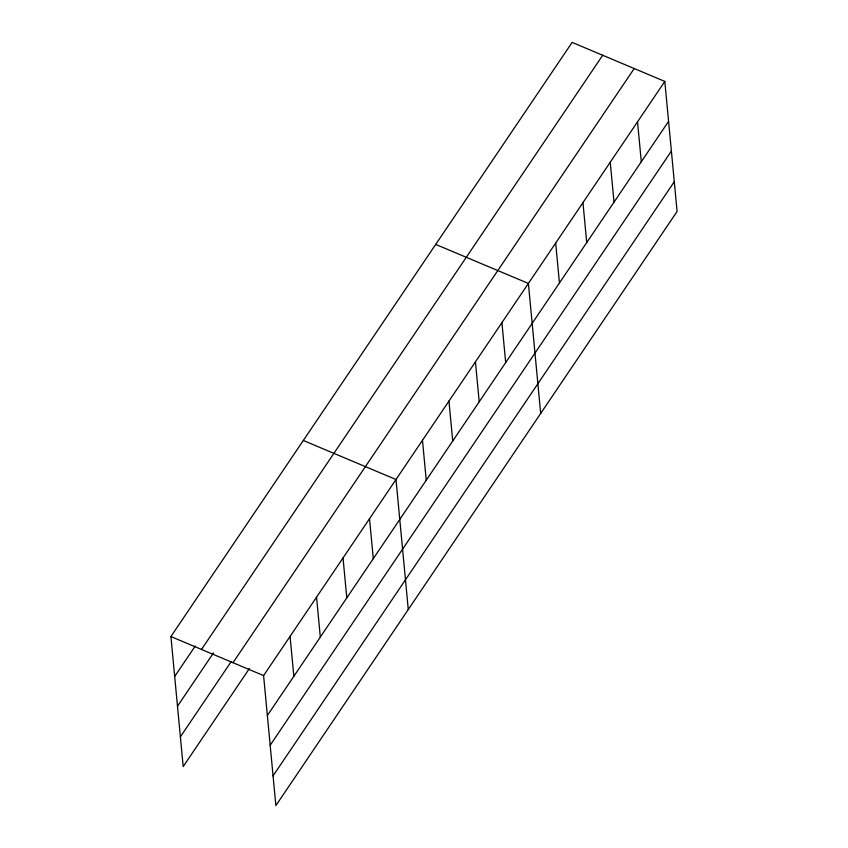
<?xml version="1.0" encoding="UTF-8"?>
<svg xmlns="http://www.w3.org/2000/svg" width="848" height="848" viewBox="0 0 848 848"><rect width="100%" height="100%" fill="white"/><g stroke="black" fill="none" stroke-linecap="round" stroke-linejoin="round"><path stroke-width="1.27" d="M249.397 668.553L183.189 766.581L170.904 636.562L572.124 42.4L664.811 81.419L677.096 211.438L275.876 805.6L263.59 675.58L664.811 81.419M174.677 676.492L195.273 645.996M201.485 649.441L602.705 55.279M177.486 706.225L213.526 652.854M180.38 736.859L231.133 661.694M232.999 662.701L634.219 68.54M267.364 715.511L668.584 121.349M270.173 745.244L671.393 151.082M273.067 775.867L674.287 181.705M435.702 244.415L528.389 283.433L540.685 413.453M303.308 440.483L395.995 479.502L408.28 609.532M170.904 636.562L263.59 675.58M637.526 121.815L641.3 161.756M610.242 162.222L614.016 202.153M582.958 202.63L586.731 242.56M555.673 243.026L559.447 282.956M501.91 322.643L505.684 362.584M475.431 361.863L479.205 401.793M448.952 401.072L452.726 441.013M422.474 440.292L426.247 480.222M369.505 518.722L373.29 558.652M343.027 557.931L346.8 597.872M316.548 597.151L320.321 637.081M290.069 636.36L293.843 676.291"/></g></svg>
